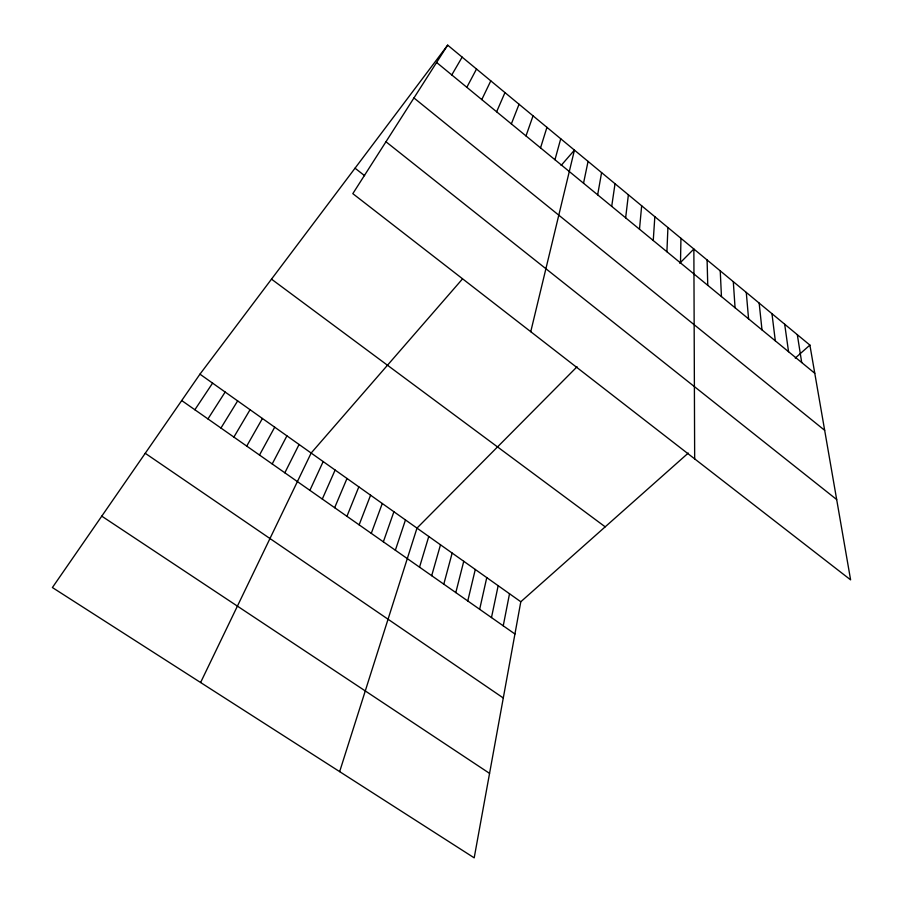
<?xml version="1.0" encoding="UTF-8"?>
<svg xmlns="http://www.w3.org/2000/svg" width="903" height="903" viewBox="0 0 903 903"><rect width="100%" height="100%" fill="white"/><g stroke="black" fill="none" stroke-linecap="round" stroke-linejoin="round"><path stroke-width="1.35" d="M680.49 262.908L680.941 238.313M666.911 251.745L667.927 227.545M653.253 240.525L654.833 216.697M639.493 229.215L641.661 205.782M625.644 217.837L628.386 194.8M611.703 206.369L615.033 183.738M597.662 194.834L601.59 172.608M688.278 453.069L520.805 601.759L474.188 857.85L52.397 587.537L199.958 374.169L447.674 45.15L809.889 345.093L850.603 579.85L352.813 193.648L447.674 45.15M503.242 625.813L509.518 593.756M583.53 183.219L588.067 161.4M491.48 617.573L498.163 585.708M479.662 609.288L486.762 577.615M467.765 600.958L475.283 569.477M530.75 331.694L574.443 150.124L561.135 165.441M455.812 592.582L463.747 561.294M443.791 584.162L452.155 553.065M554.961 159.741L560.729 138.769M431.69 575.685L440.495 544.791M419.534 567.163L428.767 536.472M540.536 147.878L546.936 127.346M339.652 771.625L416.983 528.108L577.062 366.753M395.356 550.232L405.47 519.947M383.357 541.823L393.9 511.741M525.997 135.935L533.041 115.832M371.28 533.357L382.274 503.502M359.134 524.857L370.58 495.205M511.358 123.903L519.056 104.251M346.933 516.302L358.83 486.864M334.652 507.7L347 478.477M496.627 111.791L504.969 92.591M322.303 499.043L335.115 470.045M309.887 490.34L323.172 461.568M200.601 682.521L311.151 453.046L462.426 279.004M481.784 99.59L490.792 80.852M284.84 472.8L299.074 444.479M272.209 463.939L286.917 435.856M466.828 87.309L476.513 69.034M259.5 455.044L274.704 427.187M246.722 446.093L262.423 418.473M451.782 74.926L462.144 57.126M233.877 437.086L250.063 409.714M220.953 428.033L237.647 400.909M207.95 418.924L225.152 392.049M194.867 409.759L212.589 383.132M679.778 263.224L693.865 249.025L694.667 458.871M795.25 358.096L809.889 345.093M101.768 516.155L489.561 773.374M145.248 453.295L503.287 697.985M181.717 400.548L514.936 634.008M199.958 374.169L520.805 601.759M271.498 279.151L605.191 526.833M355.037 168.195L364.598 175.679M385.965 141.76L836.675 499.551M413.946 97.953L824.665 430.325M436.612 62.465L814.777 373.278M797.326 334.697L801.706 362.532M784.684 324.233L788.556 351.73M771.963 313.691L775.316 340.849M759.163 303.092L761.997 329.888M746.273 292.414L748.576 318.861M733.304 281.68L735.065 307.754M720.244 270.866L721.452 296.579M707.094 259.974L707.76 285.314"/></g></svg>
